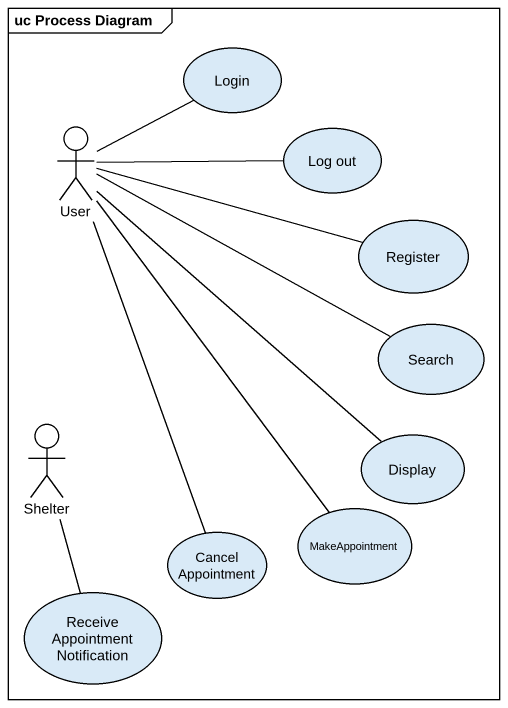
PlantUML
@startuml
mainframe uc Process Diagram
usecase Login
actor User
usecase "Log out" as Log_out
usecase Register
usecase Search
actor Shelter
usecase Display
usecase "Cancel Appointment" as Cancel_Appointment
usecase MakeAppointment
usecase "Receive Appointment Notification" as Receive_Appointment
Login -- User
Log_out -left- User
Register -left- User
Search -left- User
Display -up- User
Cancel_Appointment -up- User
MakeAppointment -up- User
Receive_Appointment -up- Shelter
@enduml
